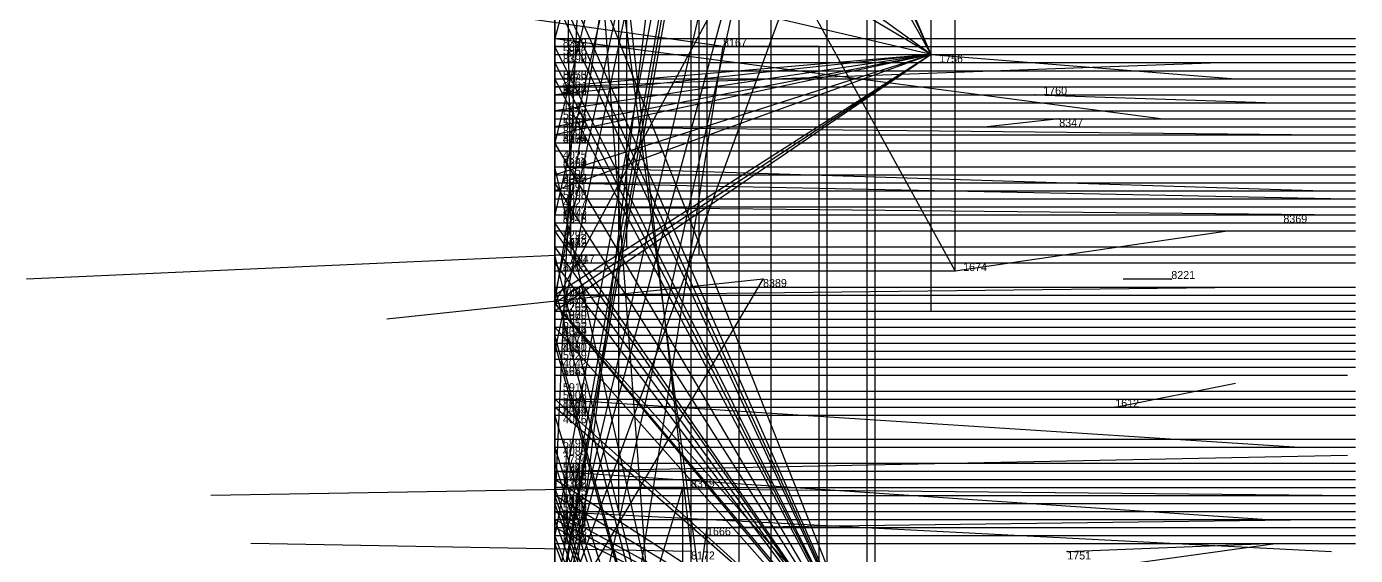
# Model space of a CAD drawing. Extents: x -0.07 to 1.1, y -0.07 to 1.1.
# Drawn here: x -0.066 to 0.1, y 0.5895 to 0.6555 of the extents above; entities that cross this region are included whole.
import ezdxf

# ---------------------------------------------------------------- set-up
doc = ezdxf.new("R2010")
doc.units = 0
for name, color, linetype in [('Clients', 3, 'CONTINUOUS'), ('Facilities', 3, 'CONTINUOUS'), ('Facilities_lines', 3, 'CONTINUOUS'), ('Min_max_boxes', 1, 'CONTINUOUS'), ('Normals', 1, 'CONTINUOUS'), ('Source_points', 5, 'CONTINUOUS'), ('Text', 3, 'CONTINUOUS')]:
    doc.layers.add(name, color=color, linetype=linetype)

msp = doc.modelspace()

# ---------------------------------------------------------------- linework, layer by layer
at = {"layer": 'Clients', "color": 5}
for p in [(0, 0.654, 0.988), (0, 0.653, 0.897), (0.021, 0.653, 1), (0, 0.652, 0.61), (0, 0.652, 0.616), (0, 0.651, 0.832), (0, 0.651, 0.876), (0, 0.65, 0.552), (0, 0.649, 0.813), (0, 0.649, 0.784), (0, 0.648, 0.015), (0, 0.648, 0.165), (0, 0.648, 0.253), (0, 0.648, 0.545), (0, 0.647, 0.321), (0, 0.646, 0.109), (0, 0.645, 0.248), (0, 0.644, 0.727), (0, 0.643, 0.172), (0, 0.643, 0.179), (0, 0.643, 0.547), (0, 0.642, 0.357), (0, 0.641, 0.782), (0, 0.641, 0.821), (0, 0.64, 0.44), (0, 0.638, 0.167), (0, 0.638, 0.741), (0, 0.637, 0.133), (0, 0.637, 0.381), (0, 0.637, 0.549), (0, 0.636, 0.899), (0, 0.635, 0.325), (0, 0.634, 0.514), (0, 0.633, 0.415), (0, 0.632, 0.564), (0, 0.632, 0.794), (0, 0.631, 0.811), (0, 0.63, 0.839), (0, 0.63, 0.891), (0, 0.628, 0.249), (0, 0.628, 0.728), (0, 0.628, 0.855), (0, 0.627, 0.107), (0, 0.626, 0.842), (0.002, 0.627, 1), (0, 0.623, 0.224), (0, 0.623, 0.125), (0.026, 0.624, 1), (0, 0.622, 0.181), (0, 0.622, 0.985), (0, 0.621, 0.216), (0, 0.621, 0.782), (0, 0.62, 0.222), (0, 0.62, 0.615), (0, 0.62, 0.552), (0, 0.619, 0.613), (0, 0.619, 0.506), (0, 0.618, 0.759), (0, 0.617, 0.394), (0, 0.617, 0.316), (0, 0.617, 0.481), (0, 0.616, 0.319), (0, 0.615, 0.744), (0, 0.615, 0.905), (0, 0.614, 0.49), (0, 0.613, 0.554), (0, 0.61, 0.541), (0, 0.609, 0.045), (0, 0.609, 0.624), (0, 0.609, 0.825), (0, 0.609, 0.869), (0, 0.608, 0.833), (0, 0.608, 0.878), (0, 0.607, 0.323), (0, 0.607, 0.416), (0, 0.604, 0.521), (0, 0.603, 0.286), (0, 0.601, 0.16), (0, 0.6, 0.233), (0, 0.6, 0.034), (0, 0.6, 0.468), (0, 0.6, 0.635), (0, 0.599, 0.163), (0, 0.599, 0.842), (0, 0.598, 0.356), (0.016, 0.598, 1), (0, 0.597, 0.241), (0, 0.597, 0.83), (0, 0.596, 0.347), (0, 0.596, 0.34), (0, 0.596, 0.514), (0, 0.596, 0.712), (0, 0.595, 0.872), (0, 0.594, 0.165), (0, 0.594, 0.257), (0, 0.594, 0.633), (0, 0.594, 0.62), (0, 0.594, 0.858), (0, 0.593, 0.788), (0.019, 0.593), (0, 0.592, 0.382), (0, 0.592, 0.595), (0, 0.592, 0.863), (0, 0.591, 0.436), (0.017, 0.59, 1)]:
    msp.add_point(p, dxfattribs=at)
at = {"layer": 'Facilities', "color": 3}
for p in [(0, 0.654, 0.938), (0.047, 0.652), (0.06, 0.647), (0, 0.643, 0.976), (0.063, 0.644, 1), (0, 0.642, 0.604), (0, 0.642, 0.941), (0, 0.641, 0.934), (0, 0.638, 0.967), (0, 0.636, 0.942), (0, 0.633, 0.07), (0.09, 0.632, 1), (0.05, 0.625), (0.077, 0.624, 1), (0, 0.621, 0.105), (0, 0.612, 0.068), (0.07, 0.608), (0, 0.6, 0.078), (0, 0.6, 0.081), (0, 0.598, 0.091), (0, 0.595, 0.061), (0.064, 0.59)]:
    msp.add_point(p, dxfattribs=at)
at = {"layer": 'Facilities_lines', "color": 3}
for p, q in [((0.039, 0.802, 1), (0, 0.592, 0.863)), ((0.039, 0.802, 1), (0, 0.641, 0.821)), ((0.039, 0.802, 1), (0, 0.632, 0.794)), ((0.039, 0.802, 1), (0, 0.615, 0.905)), ((0.039, 0.802, 1), (0, 0.622, 0.985)), ((0.039, 0.802, 1), (0, 0.581, 0.999)), ((0.039, 0.802, 1), (0, 0.654, 0.988)), ((0.039, 0.802, 1), (0, 0.584, 0.988)), ((0, 0.797, 0.924), (0.002, 0.627, 1)), ((0, 0.595, 0.061), (0.008, 0.771)), ((0.047, 0.652), (0, 0.761, 0.104)), ((0.047, 0.652), (0, 0.755, 0.086)), ((0, 0.566, 0.975), (0.023, 0.749, 1)), ((0, 0.58, 0.978), (0.029, 0.742, 1)), ((0, 0.453, 0.045), (0, 0.74, 0.11)), ((0, 0.739, 0.944), (0.017, 0.59, 1)), ((0, 0.739, 0.944), (0.014, 0.553, 1)), ((0.047, 0.652), (0, 0.736, 0.09)), ((0.027, 0.519), (0, 0.723, 0.126)), ((0, 0.58, 0.978), (0.033, 0.721, 1)), ((0.05, 0.625), (0, 0.716, 0.178)), ((0, 0.642, 0.604), (0, 0.711, 0.582)), ((0, 0.642, 0.604), (0, 0.705, 0.529)), ((0, 0.58, 0.978), (0.034, 0.705, 1)), ((0, 0.642, 0.604), (0, 0.701, 0.59)), ((0, 0.453, 0.045), (0, 0.697, 0.137)), ((0, 0.642, 0.604), (0, 0.694, 0.584)), ((0, 0.642, 0.604), (0, 0.694, 0.581)), ((0, 0.621, 0.105), (0.011, 0.691)), ((0, 0.642, 0.604), (0, 0.691, 0.519)), ((0, 0.453, 0.045), (0, 0.688, 0.01)), ((0.047, 0.652), (0, 0.686, 0.158)), ((0, 0.642, 0.604), (0, 0.682, 0.561)), ((0.047, 0.652), (0, 0.68, 0.158)), ((0, 0.453, 0.045), (0, 0.679, 0.015)), ((0.04, 0.573, 1), (0, 0.674, 0.807)), ((0, 0.621, 0.105), (0.028, 0.673)), ((0, 0.642, 0.604), (0, 0.673, 0.725)), ((0, 0.642, 0.604), (0, 0.673, 0.557)), ((0, 0.642, 0.604), (0, 0.673, 0.438)), ((0, 0.642, 0.604), (0, 0.666, 0.706)), ((0, 0.642, 0.604), (0, 0.666, 0.473)), ((0, 0.642, 0.604), (0, 0.665, 0.418)), ((0.04, 0.573, 1), (0, 0.664, 0.773)), ((0.047, 0.652), (0, 0.663, 0.213)), ((0, 0.642, 0.604), (0, 0.662, 0.694)), ((0, 0.642, 0.604), (0, 0.662, 0.497)), ((0, 0.58, 0.978), (0.03, 0.662, 1)), ((0, 0.642, 0.604), (0, 0.661, 0.723)), ((0.04, 0.573, 1), (0, 0.661, 0.898)), ((0.04, 0.573, 1), (0, 0.661, 0.887)), ((0, 0.558, 0.956), (0.023, 0.661, 1)), ((0, 0.642, 0.604), (0, 0.66, 0.597)), ((0, 0.659, 0.061), (0, 0.628, 0.249)), ((0.04, 0.573, 1), (0, 0.659, 0.788)), ((0, 0.52, 0.98), (0.021, 0.653, 1)), ((0.04, 0.573, 1), (0, 0.653, 0.897)), ((0.047, 0.652), (0, 0.621, 0.216)), ((0.047, 0.652), (0, 0.645, 0.248)), ((0.047, 0.652), (0, 0.643, 0.172)), ((0.047, 0.652), (0, 0.643, 0.179)), ((0.047, 0.652), (0, 0.62, 0.222)), ((0.047, 0.652), (0, 0.622, 0.181)), ((0.047, 0.652), (0, 0.637, 0.381)), ((0.047, 0.652), (0, 0.635, 0.325)), ((0.047, 0.652), (0, 0.648, 0.253)), ((0.047, 0.652), (0, 0.642, 0.357)), ((0.047, 0.652), (0, 0.647, 0.321)), ((0, 0.642, 0.604), (0, 0.652, 0.61)), ((0, 0.642, 0.604), (0, 0.652, 0.616)), ((0.04, 0.573, 1), (0, 0.651, 0.832)), ((0.04, 0.573, 1), (0, 0.651, 0.876)), ((0, 0.642, 0.604), (0, 0.65, 0.552)), ((0.04, 0.573, 1), (0, 0.649, 0.813)), ((0.04, 0.573, 1), (0, 0.649, 0.784)), ((0, 0.453, 0.045), (0, 0.648, 0.015)), ((0, 0.453, 0.045), (0, 0.648, 0.165)), ((0, 0.642, 0.604), (0, 0.648, 0.545)), ((0, 0.453, 0.045), (0, 0.646, 0.109)), ((0, 0.642, 0.604), (0, 0.644, 0.727)), ((0, 0.642, 0.604), (0, 0.643, 0.547)), ((0, 0.642, 0.604), (0, 0.571, 0.756)), ((0, 0.642, 0.604), (0, 0.482, 0.511)), ((0, 0.642, 0.604), (0, 0.539, 0.554)), ((0, 0.642, 0.604), (0, 0.604, 0.521)), ((0, 0.642, 0.604), (0, 0.531, 0.513)), ((0, 0.642, 0.604), (0, 0.614, 0.49)), ((0, 0.642, 0.604), (0, 0.577, 0.483)), ((0, 0.642, 0.604), (0, 0.582, 0.492)), ((0, 0.642, 0.604), (0, 0.617, 0.481)), ((0, 0.642, 0.604), (0, 0.576, 0.477)), ((0, 0.642, 0.604), (0, 0.64, 0.44)), ((0, 0.642, 0.604), (0, 0.6, 0.468)), ((0, 0.642, 0.604), (0, 0.633, 0.415)), ((0, 0.642, 0.604), (0, 0.634, 0.514)), ((0, 0.642, 0.604), (0, 0.596, 0.514)), ((0, 0.642, 0.604), (0, 0.541, 0.749)), ((0, 0.642, 0.604), (0, 0.594, 0.633)), ((0, 0.642, 0.604), (0, 0.592, 0.595)), ((0, 0.642, 0.604), (0, 0.61, 0.541)), ((0, 0.642, 0.604), (0, 0.532, 0.733)), ((0, 0.642, 0.604), (0, 0.553, 0.594)), ((0, 0.642, 0.604), (0, 0.568, 0.619)), ((0, 0.642, 0.604), (0, 0.609, 0.624)), ((0, 0.642, 0.604), (0, 0.525, 0.518)), ((0, 0.642, 0.604), (0, 0.6, 0.635)), ((0, 0.642, 0.604), (0, 0.628, 0.728)), ((0, 0.642, 0.604), (0, 0.564, 0.75)), ((0, 0.642, 0.604), (0, 0.568, 0.707)), ((0, 0.642, 0.604), (0, 0.615, 0.744)), ((0, 0.642, 0.604), (0, 0.543, 0.545)), ((0, 0.642, 0.604), (0, 0.576, 0.659)), ((0, 0.642, 0.604), (0, 0.576, 0.58)), ((0, 0.642, 0.604), (0, 0.563, 0.645)), ((0, 0.642, 0.604), (0, 0.632, 0.564)), ((0, 0.642, 0.604), (0, 0.594, 0.62)), ((0, 0.642, 0.604), (0, 0.613, 0.554)), ((0, 0.642, 0.604), (0, 0.619, 0.613)), ((0, 0.642, 0.604), (0, 0.619, 0.506)), ((0, 0.642, 0.604), (0, 0.538, 0.561)), ((0, 0.642, 0.604), (0, 0.574, 0.592)), ((0, 0.642, 0.604), (0, 0.62, 0.615)), ((0, 0.642, 0.604), (0, 0.531, 0.535)), ((0, 0.642, 0.604), (0, 0.562, 0.705)), ((0, 0.642, 0.604), (0, 0.568, 0.62)), ((0, 0.642, 0.604), (0, 0.578, 0.538)), ((0, 0.642, 0.604), (0, 0.596, 0.712)), ((0, 0.642, 0.604), (0, 0.62, 0.552)), ((0, 0.642, 0.604), (0, 0.55, 0.59)), ((0, 0.642, 0.604), (0, 0.539, 0.519)), ((0, 0.642, 0.604), (0, 0.637, 0.549)), ((0, 0.642, 0.604), (0, 0.548, 0.592)), ((0, 0.642, 0.604), (0, 0.543, 0.553)), ((0, 0.642, 0.604), (0, 0.638, 0.741)), ((0.04, 0.573, 1), (0, 0.641, 0.782)), ((0.027, 0.519), (0, 0.638, 0.167)), ((0, 0.453, 0.045), (0, 0.637, 0.133)), ((0.04, 0.573, 1), (0, 0.636, 0.899)), ((0.04, 0.573, 1), (0, 0.631, 0.811)), ((0.04, 0.573, 1), (0, 0.63, 0.839)), ((0.04, 0.573, 1), (0, 0.63, 0.891)), ((0.04, 0.573, 1), (0, 0.628, 0.855)), ((0.027, 0.519), (0, 0.627, 0.107)), ((0.04, 0.573, 1), (0, 0.626, 0.842)), ((0, 0.58, 0.978), (0.026, 0.624, 1)), ((0.027, 0.519), (0, 0.623, 0.224)), ((0.027, 0.519), (0, 0.623, 0.125)), ((0, 0.621, 0.105), (0.032, 0.583)), ((0, 0.621, 0.105), (0.034, 0.583)), ((0.04, 0.573, 1), (0, 0.621, 0.782)), ((0.04, 0.573, 1), (0, 0.618, 0.759)), ((0.027, 0.519), (0, 0.617, 0.394)), ((0.027, 0.519), (0, 0.617, 0.316)), ((0.027, 0.519), (0, 0.616, 0.319)), ((0, 0.612, 0.068), (0, 0.529, 0.012)), ((0, 0.453, 0.045), (0, 0.609, 0.045)), ((0.04, 0.573, 1), (0, 0.609, 0.825)), ((0.04, 0.573, 1), (0, 0.609, 0.869)), ((0.04, 0.573, 1), (0, 0.608, 0.833)), ((0.04, 0.573, 1), (0, 0.608, 0.878)), ((0.027, 0.519), (0, 0.607, 0.323)), ((0.027, 0.519), (0, 0.607, 0.416)), ((0.027, 0.519), (0, 0.603, 0.286)), ((0.027, 0.519), (0, 0.601, 0.16)), ((0, 0.453, 0.045), (0, 0.6, 0.233)), ((0, 0.453, 0.045), (0, 0.6, 0.034)), ((0, 0.453, 0.045), (0, 0.599, 0.163)), ((0.04, 0.573, 1), (0, 0.599, 0.842)), ((0.027, 0.519), (0, 0.598, 0.356)), ((0, 0.546, 0.903), (0.016, 0.598, 1)), ((0.027, 0.519), (0, 0.597, 0.241)), ((0.04, 0.573, 1), (0, 0.597, 0.83)), ((0.027, 0.519), (0, 0.596, 0.347)), ((0.027, 0.519), (0, 0.596, 0.34)), ((0.04, 0.573, 1), (0, 0.595, 0.872)), ((0, 0.453, 0.045), (0, 0.594, 0.165)), ((0.027, 0.519), (0, 0.594, 0.257)), ((0.04, 0.573, 1), (0, 0.594, 0.858)), ((0, 0.453, 0.045), (0.019, 0.593)), ((0.04, 0.573, 1), (0, 0.593, 0.788)), ((0.027, 0.519), (0, 0.592, 0.382)), ((0.027, 0.519), (0, 0.591, 0.436))]:
    msp.add_line(p, q, dxfattribs=at)
at = {"layer": 'Min_max_boxes', "color": 1}
for p, q in [((0, 0.995, 0.765), (0, 0.581, 0.765)), ((0, 0.995, 1), (0, 0.581, 1)), ((0.039, 0.581, 0.765), (0.039, 0.995, 0.765)), ((0.039, 0.581, 1), (0.039, 0.995, 1)), ((0, 0.797, 0.924), (0, 0.627, 0.924)), ((0, 0.797, 1), (0, 0.627, 1)), ((0.018, 0.627, 0.924), (0.018, 0.797, 0.924)), ((0.018, 0.627, 1), (0.018, 0.797, 1)), ((0, 0.771), (0, 0.595)), ((0, 0.771, 0.061), (0, 0.595, 0.061)), ((0.008, 0.595), (0.008, 0.771)), ((0.008, 0.595, 0.061), (0.008, 0.771, 0.061)), ((0, 0.761), (0, 0.62)), ((0, 0.761, 0.381), (0, 0.62, 0.381)), ((0.047, 0.62), (0.047, 0.761)), ((0.047, 0.62, 0.381), (0.047, 0.761, 0.381)), ((0, 0.749, 0.975), (0, 0.537, 0.975)), ((0, 0.749, 1), (0, 0.537, 1)), ((0.023, 0.537, 0.975), (0.023, 0.749, 0.975)), ((0.023, 0.537, 1), (0.023, 0.749, 1)), ((0, 0.742, 0.978), (0, 0.424, 0.978)), ((0, 0.742, 1), (0, 0.424, 1)), ((0.039, 0.424, 0.978), (0.039, 0.742, 0.978)), ((0.039, 0.424, 1), (0.039, 0.742, 1)), ((0, 0.74), (0, 0.343)), ((0, 0.74, 0.504), (0, 0.343, 0.504)), ((0, 0.739, 0.944), (0, 0.553, 0.944)), ((0, 0.739, 1), (0, 0.553, 1)), ((0.017, 0.553, 0.944), (0.017, 0.739, 0.944)), ((0.017, 0.553, 1), (0.017, 0.739, 1)), ((0.019, 0.343), (0.019, 0.74)), ((0.019, 0.343, 0.504), (0.019, 0.74, 0.504)), ((0, 0.727), (0, 0.628)), ((0, 0.727, 0.249), (0, 0.628, 0.249)), ((0.009, 0.628), (0.009, 0.727)), ((0.009, 0.628, 0.249), (0.009, 0.727, 0.249)), ((0, 0.723), (0, 0.481)), ((0, 0.723, 0.504), (0, 0.481, 0.504)), ((0.027, 0.481), (0.027, 0.723)), ((0.027, 0.481, 0.504), (0.027, 0.723, 0.504)), ((0, 0.716), (0, 0.625)), ((0, 0.716, 0.178), (0, 0.625, 0.178)), ((0.05, 0.625), (0.05, 0.716)), ((0.05, 0.625, 0.178), (0.05, 0.716, 0.178)), ((0, 0.482, 0.415), (0, 0.711, 0.415)), ((0, 0.711, 0.415), (0, 0.482, 0.415)), ((0, 0.482, 0.756), (0, 0.711, 0.756)), ((0, 0.711, 0.756), (0, 0.482, 0.756)), ((0, 0.691), (0, 0.583)), ((0, 0.691, 0.105), (0, 0.583, 0.105)), ((0.034, 0.583), (0.034, 0.691)), ((0.034, 0.583, 0.105), (0.034, 0.691, 0.105)), ((0, 0.674, 0.759), (0, 0.37, 0.759)), ((0, 0.674, 1), (0, 0.37, 1)), ((0.04, 0.37, 0.759), (0.04, 0.674, 0.759)), ((0.04, 0.37, 1), (0.04, 0.674, 1)), ((0, 0.661, 0.956), (0, 0.558, 0.956)), ((0, 0.661, 1), (0, 0.558, 1)), ((0.023, 0.558, 0.956), (0.023, 0.661, 0.956)), ((0.023, 0.558, 1), (0.023, 0.661, 1)), ((0.033, 0.653, 0.98), (0, 0.653, 0.98)), ((0, 0.653, 0.98), (0, 0.292, 0.98)), ((0.033, 0.653, 1), (0, 0.653, 1)), ((0, 0.653, 1), (0, 0.292, 1)), ((0, 0.653, 0.98), (0, 0.653, 1)), ((0.033, 0.292, 0.98), (0.033, 0.653, 0.98)), ((0.033, 0.292, 1), (0.033, 0.653, 1)), ((0.033, 0.653, 0.98), (0.033, 0.653, 1)), ((0, 0.628), (0.009, 0.628)), ((0, 0.628, 0.249), (0.009, 0.628, 0.249)), ((0, 0.628), (0, 0.628, 0.249)), ((0.009, 0.628), (0.009, 0.628, 0.249)), ((0, 0.627, 0.924), (0.018, 0.627, 0.924)), ((0, 0.627, 1), (0.018, 0.627, 1)), ((0, 0.627, 0.924), (0, 0.627, 1)), ((0.018, 0.627, 0.924), (0.018, 0.627, 1)), ((0, 0.625), (0.05, 0.625)), ((0, 0.625, 0.178), (0.05, 0.625, 0.178)), ((0, 0.625), (0, 0.625, 0.178)), ((0.05, 0.625), (0.05, 0.625, 0.178)), ((0, 0.62), (0.047, 0.62)), ((0, 0.62, 0.381), (0.047, 0.62, 0.381)), ((0, 0.62), (0, 0.62, 0.381)), ((0.047, 0.62), (0.047, 0.62, 0.381)), ((0, 0.529, 0.012), (0, 0.612, 0.012)), ((0, 0.612, 0.012), (0, 0.612, 0.012)), ((0, 0.612, 0.012), (0, 0.529, 0.012)), ((0, 0.529, 0.068), (0, 0.612, 0.068)), ((0, 0.612, 0.068), (0, 0.612, 0.068)), ((0, 0.612, 0.068), (0, 0.529, 0.068)), ((0, 0.612, 0.012), (0, 0.612, 0.068)), ((0, 0.612, 0.012), (0, 0.612, 0.068)), ((0.016, 0.598, 0.903), (0, 0.598, 0.903)), ((0, 0.598, 0.903), (0, 0.521, 0.903)), ((0.016, 0.598, 1), (0, 0.598, 1)), ((0, 0.598, 1), (0, 0.521, 1)), ((0, 0.598, 0.903), (0, 0.598, 1)), ((0.016, 0.521, 0.903), (0.016, 0.598, 0.903)), ((0.016, 0.521, 1), (0.016, 0.598, 1)), ((0.016, 0.598, 0.903), (0.016, 0.598, 1)), ((0, 0.595), (0.008, 0.595)), ((0, 0.595, 0.061), (0.008, 0.595, 0.061)), ((0, 0.595), (0, 0.595, 0.061)), ((0.008, 0.595), (0.008, 0.595, 0.061))]:
    msp.add_line(p, q, dxfattribs=at)
at = {"layer": 'Normals', "color": 1}
for p, q in [((0.021, 0.653, 1), (-0.021, 0.659, 1.09)), ((0, 0.654, 0.938), (0.1, 0.654, 0.929)), ((0, 0.654, 0.988), (0.076, 0.644, 0.924)), ((0, 0.653, 0.897), (0.1, 0.653, 0.897)), ((0, 0.652, 0.61), (0.1, 0.652, 0.61)), ((0, 0.652, 0.616), (0.1, 0.652, 0.616)), ((0, 0.648, 0.015), (0.083, 0.651, 0.07)), ((0, 0.651, 0.832), (0.1, 0.651, 0.832)), ((0, 0.651, 0.876), (0.1, 0.651, 0.876)), ((0.047, 0.652), (0.085, 0.649, 0.092)), ((0, 0.65, 0.552), (0.1, 0.65, 0.552)), ((0, 0.649, 0.813), (0.1, 0.649, 0.813)), ((0, 0.649, 0.784), (0.1, 0.649, 0.784)), ((0, 0.648, 0.165), (0.1, 0.648, 0.165)), ((0, 0.648, 0.253), (0.1, 0.648, 0.253)), ((0, 0.648, 0.545), (0.1, 0.648, 0.545)), ((0, 0.647, 0.321), (0.1, 0.647, 0.321)), ((0, 0.646, 0.109), (0.1, 0.646, 0.109)), ((0.06, 0.647), (0.09, 0.646, 0.096)), ((0, 0.645, 0.248), (0.1, 0.645, 0.248)), ((0, 0.644, 0.727), (0.1, 0.644, 0.727)), ((0, 0.643, 0.172), (0.1, 0.643, 0.172)), ((0, 0.643, 0.179), (0.1, 0.643, 0.179)), ((0, 0.643, 0.547), (0.1, 0.643, 0.547)), ((0, 0.643, 0.976), (0.096, 0.642, 0.947)), ((0.063, 0.644, 1), (0.054, 0.643, 1.1)), ((0, 0.642, 0.357), (0.1, 0.642, 0.357)), ((0, 0.642, 0.604), (0.1, 0.642, 0.604)), ((0, 0.642, 0.941), (0.099, 0.642, 0.931)), ((0, 0.641, 0.821), (0.1, 0.641, 0.821)), ((0, 0.641, 0.782), (0.1, 0.641, 0.782)), ((0, 0.641, 0.934), (0.1, 0.641, 0.925)), ((0, 0.64, 0.44), (0.1, 0.64, 0.44)), ((0, 0.638, 0.167), (0.1, 0.638, 0.167)), ((0, 0.638, 0.741), (0.1, 0.638, 0.741)), ((0, 0.638, 0.967), (0.096, 0.635, 0.939)), ((0, 0.637, 0.133), (0.1, 0.637, 0.133)), ((0, 0.637, 0.381), (0.1, 0.637, 0.381)), ((0, 0.637, 0.549), (0.1, 0.637, 0.549)), ((0, 0.636, 0.942), (0.099, 0.634, 0.932)), ((0, 0.636, 0.899), (0.1, 0.636, 0.899)), ((0, 0.635, 0.325), (0.1, 0.635, 0.325)), ((0, 0.634, 0.514), (0.1, 0.634, 0.514)), ((0, 0.633, 0.07), (0.099, 0.632, 0.086)), ((0, 0.633, 0.415), (0.1, 0.633, 0.415)), ((0, 0.632, 0.564), (0.1, 0.632, 0.564)), ((0, 0.632, 0.794), (0.1, 0.632, 0.794)), ((0, 0.631, 0.811), (0.1, 0.631, 0.811)), ((0.09, 0.632, 1), (0.09, 0.632, 1.1)), ((0, 0.63, 0.839), (0.1, 0.63, 0.839)), ((0, 0.63, 0.891), (0.1, 0.63, 0.891)), ((0.05, 0.625), (0.084, 0.63, 0.094)), ((0, 0.628, 0.249), (0.1, 0.628, 0.249)), ((0, 0.628, 0.728), (0.1, 0.628, 0.728)), ((0, 0.628, 0.855), (0.1, 0.628, 0.855)), ((0.002, 0.627, 1), (-0.066, 0.624, 1.073)), ((0, 0.627, 0.107), (0.1, 0.627, 0.107)), ((0, 0.626, 0.842), (0.1, 0.626, 0.842)), ((0.026, 0.624, 1), (-0.021, 0.619, 1.088)), ((0, 0.623, 0.224), (0.1, 0.623, 0.224)), ((0, 0.623, 0.125), (0.1, 0.623, 0.125)), ((0, 0.622, 0.985), (0.086, 0.623, 0.933)), ((0.077, 0.624, 1), (0.071, 0.624, 1.1)), ((0, 0.622, 0.181), (0.1, 0.622, 0.181)), ((0, 0.621, 0.105), (0.1, 0.621, 0.105)), ((0, 0.621, 0.216), (0.1, 0.621, 0.216)), ((0, 0.621, 0.782), (0.1, 0.621, 0.782)), ((0, 0.62, 0.222), (0.1, 0.62, 0.222)), ((0, 0.62, 0.615), (0.1, 0.62, 0.615)), ((0, 0.62, 0.552), (0.1, 0.62, 0.552)), ((0, 0.619, 0.613), (0.1, 0.619, 0.613)), ((0, 0.619, 0.506), (0.1, 0.619, 0.506)), ((0, 0.618, 0.759), (0.1, 0.618, 0.759)), ((0, 0.617, 0.481), (0.1, 0.617, 0.481)), ((0, 0.617, 0.394), (0.1, 0.617, 0.394)), ((0, 0.617, 0.316), (0.1, 0.617, 0.316)), ((0, 0.616, 0.319), (0.1, 0.616, 0.319)), ((0, 0.615, 0.744), (0.1, 0.615, 0.744)), ((0, 0.615, 0.905), (0.1, 0.615, 0.905)), ((0, 0.614, 0.49), (0.1, 0.614, 0.49)), ((0, 0.613, 0.554), (0.1, 0.613, 0.554)), ((0, 0.612, 0.068), (0.099, 0.612, 0.085)), ((0.07, 0.608), (0.085, 0.611, 0.099)), ((0, 0.61, 0.541), (0.1, 0.61, 0.541)), ((0, 0.609, 0.045), (0.093, 0.603, 0.081)), ((0, 0.609, 0.624), (0.1, 0.609, 0.624)), ((0, 0.609, 0.825), (0.1, 0.609, 0.825)), ((0, 0.609, 0.869), (0.1, 0.609, 0.869)), ((0, 0.608, 0.833), (0.1, 0.608, 0.833)), ((0, 0.608, 0.878), (0.1, 0.608, 0.878)), ((0, 0.607, 0.323), (0.1, 0.607, 0.323)), ((0, 0.607, 0.416), (0.1, 0.607, 0.416)), ((0, 0.604, 0.521), (0.1, 0.604, 0.521)), ((0, 0.603, 0.286), (0.1, 0.603, 0.286)), ((0, 0.6, 0.078), (0.099, 0.602, 0.088)), ((0, 0.6, 0.081), (0.099, 0.602, 0.091)), ((0, 0.601, 0.16), (0.1, 0.601, 0.16)), ((0, 0.6, 0.233), (0.1, 0.6, 0.233)), ((0, 0.6, 0.034), (0.089, 0.594, 0.078)), ((0, 0.6, 0.468), (0.1, 0.6, 0.468)), ((0, 0.6, 0.635), (0.1, 0.6, 0.635)), ((0.016, 0.598, 1), (-0.043, 0.597, 1.081)), ((0, 0.599, 0.163), (0.1, 0.599, 0.163)), ((0, 0.599, 0.842), (0.1, 0.599, 0.842)), ((0, 0.598, 0.091), (0.1, 0.597, 0.092)), ((0, 0.598, 0.356), (0.1, 0.598, 0.356)), ((0, 0.597, 0.241), (0.1, 0.597, 0.241)), ((0, 0.597, 0.83), (0.1, 0.597, 0.83)), ((0, 0.596, 0.347), (0.1, 0.596, 0.347)), ((0, 0.596, 0.34), (0.1, 0.596, 0.34)), ((0, 0.596, 0.514), (0.1, 0.596, 0.514)), ((0, 0.596, 0.712), (0.1, 0.596, 0.712)), ((0, 0.595, 0.061), (0.097, 0.59, 0.084)), ((0, 0.595, 0.872), (0.1, 0.595, 0.872)), ((0, 0.594, 0.165), (0.1, 0.594, 0.165)), ((0, 0.594, 0.257), (0.1, 0.594, 0.257)), ((0, 0.594, 0.633), (0.1, 0.594, 0.633)), ((0, 0.594, 0.62), (0.1, 0.594, 0.62)), ((0, 0.594, 0.858), (0.1, 0.594, 0.858)), ((0, 0.593, 0.788), (0.1, 0.593, 0.788)), ((0.019, 0.593), (0.095, 0.594, 0.064)), ((0.017, 0.59, 1), (-0.038, 0.591, 1.084)), ((0, 0.592, 0.382), (0.1, 0.592, 0.382)), ((0, 0.592, 0.595), (0.1, 0.592, 0.595)), ((0, 0.592, 0.863), (0.1, 0.592, 0.863)), ((0, 0.591, 0.436), (0.1, 0.591, 0.436)), ((0.032, 0.583), (0.09, 0.591, 0.081)), ((0.064, 0.59), (0.089, 0.591, 0.097))]:
    msp.add_line(p, q, dxfattribs=at)
at = {"layer": 'Source_points', "color": 5}
for p in [(0, 0.654, 0.938), (0, 0.654, 0.988), (0, 0.653, 0.897), (0.021, 0.653, 1), (0, 0.652, 0.61), (0, 0.652, 0.616), (0, 0.651, 0.832), (0, 0.651, 0.876), (0.047, 0.652), (0, 0.65, 0.552), (0, 0.649, 0.813), (0, 0.649, 0.784), (0, 0.648, 0.015), (0, 0.648, 0.165), (0, 0.648, 0.253), (0, 0.648, 0.545), (0, 0.647, 0.321), (0, 0.646, 0.109), (0.06, 0.647), (0, 0.645, 0.248), (0, 0.644, 0.727), (0, 0.643, 0.172), (0, 0.643, 0.179), (0, 0.643, 0.547), (0, 0.643, 0.976), (0.063, 0.644, 1), (0, 0.642, 0.357), (0, 0.642, 0.604), (0, 0.642, 0.941), (0, 0.641, 0.821), (0, 0.641, 0.782), (0, 0.641, 0.934), (0, 0.64, 0.44), (0, 0.638, 0.167), (0, 0.638, 0.741), (0, 0.638, 0.967), (0, 0.637, 0.133), (0, 0.637, 0.381), (0, 0.637, 0.549), (0, 0.636, 0.942), (0, 0.636, 0.899), (0, 0.635, 0.325), (0, 0.634, 0.514), (0, 0.633, 0.07), (0, 0.633, 0.415), (0, 0.632, 0.564), (0, 0.632, 0.794), (0, 0.631, 0.811), (0.09, 0.632, 1), (0, 0.63, 0.839), (0, 0.63, 0.891), (0, 0.628, 0.249), (0, 0.628, 0.728), (0, 0.628, 0.855), (0, 0.627, 0.107), (0, 0.626, 0.842), (0.002, 0.627, 1), (0.05, 0.625), (0, 0.623, 0.224), (0, 0.623, 0.125), (0.026, 0.624, 1), (0.077, 0.624, 1), (0, 0.622, 0.181), (0, 0.622, 0.985), (0, 0.621, 0.105), (0, 0.621, 0.216), (0, 0.621, 0.782), (0, 0.62, 0.222), (0, 0.62, 0.615), (0, 0.62, 0.552), (0, 0.619, 0.613), (0, 0.619, 0.506), (0, 0.618, 0.759), (0, 0.617, 0.481), (0, 0.617, 0.394), (0, 0.617, 0.316), (0, 0.616, 0.319), (0, 0.615, 0.744), (0, 0.615, 0.905), (0, 0.614, 0.49), (0, 0.613, 0.554), (0, 0.612, 0.068), (0, 0.61, 0.541), (0, 0.609, 0.045), (0, 0.609, 0.624), (0, 0.609, 0.825), (0, 0.609, 0.869), (0, 0.608, 0.833), (0, 0.608, 0.878), (0.07, 0.608), (0, 0.607, 0.323), (0, 0.607, 0.416), (0, 0.604, 0.521), (0, 0.603, 0.286), (0, 0.601, 0.16), (0, 0.6, 0.233), (0, 0.6, 0.034), (0, 0.6, 0.078), (0, 0.6, 0.081), (0, 0.6, 0.468), (0, 0.6, 0.635), (0, 0.599, 0.163), (0, 0.599, 0.842), (0, 0.598, 0.091), (0, 0.598, 0.356), (0.016, 0.598, 1), (0, 0.597, 0.241), (0, 0.597, 0.83), (0, 0.596, 0.347), (0, 0.596, 0.34), (0, 0.596, 0.514), (0, 0.596, 0.712), (0, 0.595, 0.061), (0, 0.595, 0.872), (0, 0.594, 0.165), (0, 0.594, 0.257), (0, 0.594, 0.633), (0, 0.594, 0.62), (0, 0.594, 0.858), (0, 0.593, 0.788), (0.019, 0.593), (0, 0.592, 0.382), (0, 0.592, 0.595), (0, 0.592, 0.863), (0, 0.591, 0.436), (0.017, 0.59, 1), (0.064, 0.59)]:
    msp.add_point(p, dxfattribs=at)

# ---------------------------------------------------------------- texts
at = {"layer": 'Text', "color": 3}
for s, p in [('5886', (0.001, 0.652, 0.61)), ('5996', (0.001, 0.652, 0.616)), ('8259', (0.001, 0.653, 0.938)), ('8272', (0.001, 0.653, 0.897)), ('8332', (0.001, 0.653, 0.988)), ('8167', (0.021, 0.653, 1)), ('8192', (0.001, 0.651, 0.832)), ('8390', (0.001, 0.651, 0.876)), ('1756', (0.048, 0.651)), ('5976', (0.001, 0.649, 0.552)), ('8253', (0.001, 0.649, 0.813)), ('4126', (0.001, 0.647, 0.253)), ('4135', (0.001, 0.647, 0.321)), ('5987', (0.001, 0.647, 0.545)), ('8363', (0.001, 0.648, 0.784)), ('1616', (0.001, 0.647, 0.015)), ('1670', (0.001, 0.647, 0.165)), ('1760', (0.061, 0.647)), ('1643', (0.001, 0.645, 0.109)), ('1773', (0.001, 0.645, 0.248)), ('5926', (0.001, 0.644, 0.727)), ('5905', (0.001, 0.643, 0.547)), ('8207', (0.001, 0.642, 0.976)), ('1792', (0.001, 0.643, 0.172)), ('1797', (0.001, 0.643, 0.179)), ('8347', (0.063, 0.643, 1)), ('4132', (0.001, 0.641, 0.357)), ('5954', (0.001, 0.641, 0.604)), ('8173', (0.001, 0.641, 0.821)), ('8275', (0.001, 0.641, 0.782)), ('8300', (0.001, 0.641, 0.934)), ('8370', (0.001, 0.641, 0.941)), ('4025', (0.001, 0.639, 0.44)), ('5993', (0.001, 0.638, 0.741)), ('8264', (0.001, 0.638, 0.967)), ('1690', (0.001, 0.638, 0.167)), ('1651', (0.001, 0.637, 0.133)), ('4047', (0.001, 0.636, 0.381)), ('4091', (0.001, 0.635, 0.325)), ('5985', (0.001, 0.636, 0.549)), ('8336', (0.001, 0.636, 0.942)), ('8350', (0.001, 0.636, 0.899)), ('5898', (0.001, 0.634, 0.514)), ('4027', (0.001, 0.633, 0.415)), ('8177', (0.001, 0.632, 0.794)), ('1803', (0.001, 0.632, 0.07)), ('5943', (0.001, 0.631, 0.564)), ('8346', (0.001, 0.631, 0.811)), ('8369', (0.091, 0.631, 1)), ('8225', (0.001, 0.629, 0.839)), ('8292', (0.001, 0.629, 0.891)), ('5923', (0.001, 0.628, 0.728)), ('8349', (0.001, 0.628, 0.855)), ('1652', (0.001, 0.628, 0.249)), ('8305', (0.001, 0.625, 0.842)), ('1750', (0.001, 0.626, 0.107)), ('8247', (0.002, 0.626, 1)), ('1674', (0.051, 0.625)), ('8221', (0.077, 0.624, 1)), ('1724', (0.001, 0.622, 0.224)), ('1742', (0.001, 0.622, 0.125)), ('1804', (0.001, 0.622, 0.181)), ('8389', (0.026, 0.623, 1)), ('8185', (0.001, 0.621, 0.985)), ('8295', (0.001, 0.62, 0.782)), ('1671', (0.001, 0.621, 0.105)), ('1769', (0.001, 0.62, 0.216)), ('5960', (0.001, 0.619, 0.615)), ('5979', (0.001, 0.619, 0.552)), ('1800', (0.001, 0.619, 0.222)), ('4044', (0.001, 0.617, 0.481)), ('5919', (0.001, 0.618, 0.613)), ('5955', (0.001, 0.618, 0.506)), ('8329', (0.001, 0.617, 0.759)), ('4074', (0.001, 0.616, 0.394)), ('4119', (0.001, 0.616, 0.316)), ('4060', (0.001, 0.615, 0.319)), ('8181', (0.001, 0.615, 0.905)), ('5929', (0.001, 0.614, 0.744)), ('4042', (0.001, 0.613, 0.49)), ('5953', (0.001, 0.612, 0.554)), ('1641', (0.001, 0.612, 0.068)), ('5910', (0.001, 0.61, 0.541)), ('5908', (0.001, 0.609, 0.624)), ('4099', (0.001, 0.607, 0.416)), ('8266', (0.001, 0.608, 0.825)), ('8355', (0.001, 0.608, 0.878)), ('8387', (0.001, 0.608, 0.869)), ('8344', (0.001, 0.607, 0.833)), ('1640', (0.001, 0.608, 0.045)), ('1612', (0.07, 0.608)), ('4026', (0.001, 0.606, 0.323)), ('4088', (0.001, 0.602, 0.286)), ('5890', (0.001, 0.603, 0.521)), ('5921', (0.001, 0.6, 0.635)), ('1784', (0.001, 0.601, 0.16)), ('1605', (0.001, 0.6, 0.233)), ('1748', (0.001, 0.6, 0.078)), ('1770', (0.001, 0.6, 0.081)), ('4051', (0.001, 0.599, 0.468)), ('1628', (0.001, 0.599, 0.163)), ('1746', (0.001, 0.599, 0.034)), ('4122', (0.001, 0.598, 0.356)), ('8348', (0.001, 0.598, 0.842)), ('1615', (0.001, 0.597, 0.091)), ('8379', (0.017, 0.598, 1)), ('4046', (0.001, 0.596, 0.347)), ('4056', (0.001, 0.596, 0.34)), ('5900', (0.001, 0.595, 0.514)), ('5975', (0.001, 0.595, 0.712)), ('8188', (0.001, 0.596, 0.83)), ('1810', (0.001, 0.596, 0.241)), ('1708', (0.001, 0.595, 0.061)), ('4061', (0.001, 0.594, 0.257)), ('5907', (0.001, 0.594, 0.633)), ('8354', (0.001, 0.594, 0.872)), ('1676', (0.001, 0.594, 0.165)), ('4037', (0.001, 0.592, 0.382)), ('5947', (0.001, 0.593, 0.62)), ('8374', (0.001, 0.593, 0.858)), ('8168', (0.001, 0.592, 0.863)), ('8298', (0.001, 0.592, 0.788)), ('1666', (0.019, 0.592)), ('4033', (0.001, 0.591, 0.436)), ('5899', (0.001, 0.591, 0.595)), ('8172', (0.017, 0.589, 1)), ('1751', (0.064, 0.589))]:
    msp.add_text(s, height=0.001, dxfattribs=at).set_placement(p)

doc.saveas('drawing.dxf')
